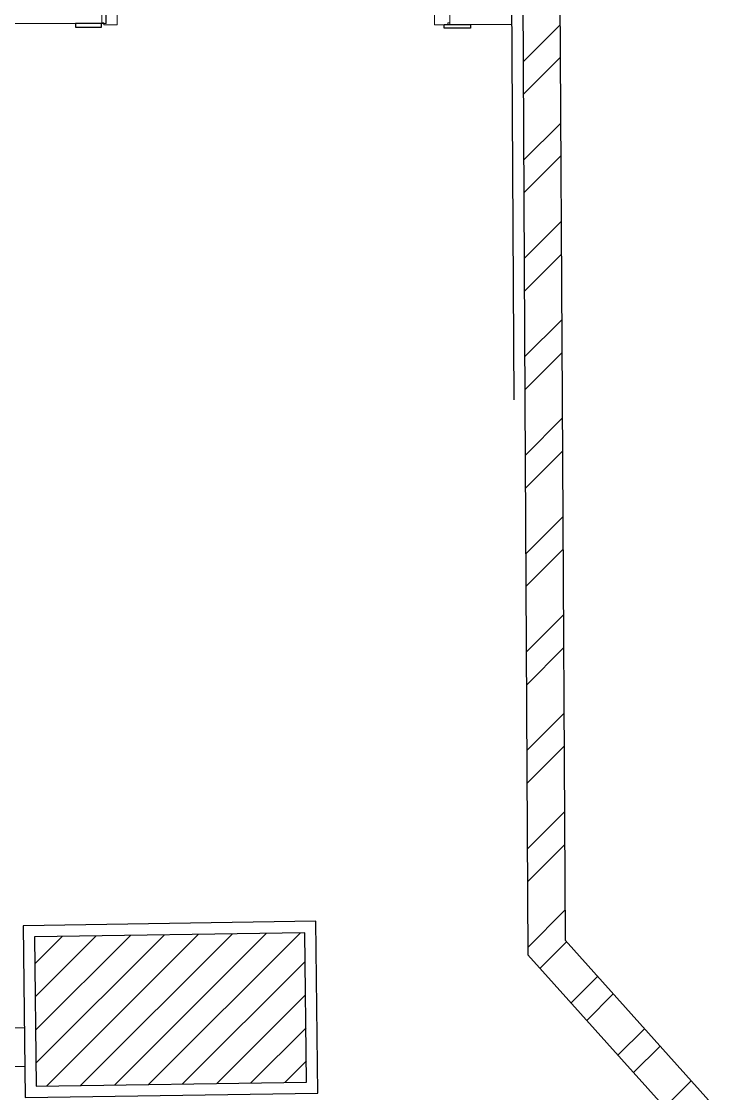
# Model space of a CAD drawing. Header units: inches. Extents: x 54 to 199, y 70 to 109.
# Drawn here: x 146.592 to 148.451, y 75.736 to 78.61 of the extents above; entities that cross this region are included whole.
import ezdxf
from ezdxf.enums import TextEntityAlignment as Align

# ---------------------------------------------------------------- set-up
doc = ezdxf.new("R2010")
doc.units = ezdxf.units.IN
doc.header["$MEASUREMENT"] = 0
doc.layers.add('21212-FC-A-XREF-GROUND FLOOR PLAN-REV-31-10-12$0$21201-TN-A-GROUND FLOOR PLAN-XREF-REV-20-03-12$2$Door-Frame-SW-EEE', color=26, linetype='Continuous', lineweight=9)
doc.layers.add('21212-FC-A-XREF-GROUND FLOOR PLAN-REV-31-10-12$0$GB-Wall-Cladding-EEE', color=1, linetype='Continuous', lineweight=15)
for name, color, linetype in [('A2- Plans$0$WALL-AR', 7, 'Continuous'), ('col-hat', 2, 'Continuous'), ('columns', 6, 'Continuous'), ('door', 17, 'Continuous'), ('FINISH-AR', 252, 'Continuous'), ('HATCH-AR', 251, 'Continuous'), ('WALL-AR', 7, 'Continuous')]:
    doc.layers.add(name, color=color, linetype=linetype)
doc.layers.add('GOLDCLADDING', color=7, linetype='Continuous', true_color=0xffc20a)
doc.styles.add('ROMANS', font='romans.shx')

# ---------------------------------------------------------------- blocks, each defined once
blk = doc.blocks.new('GRWRFHRH')
at = {"layer": '21212-FC-A-XREF-GROUND FLOOR PLAN-REV-31-10-12$0$21201-TN-A-GROUND FLOOR PLAN-XREF-REV-20-03-12$2$Door-Frame-SW-EEE', "color": 252, "ltscale": 250}
for p, q in [((6.8296, 6.0299), (6.8296, 5.9365)), ((7.7632, 6.0299), (7.7632, 5.9365)), ((6.8711, 5.9313), (6.8711, 5.9936)), ((7.7217, 5.9313), (7.7217, 5.9936)), ((6.8296, 5.9365), (6.8348, 5.9365)), ((6.8348, 5.9365), (6.8348, 5.9313)), ((6.8348, 5.9313), (6.8711, 5.9313)), ((7.758, 5.9313), (7.7217, 5.9313)), ((7.7632, 5.9365), (7.758, 5.9365)), ((7.758, 5.9365), (7.758, 5.9313))]:
    blk.add_line(p, q, dxfattribs=at)
at = {"layer": '21212-FC-A-XREF-GROUND FLOOR PLAN-REV-31-10-12$0$GB-Wall-Cladding-EEE', "color": 252, "ltscale": 3}
for p, q in [((6.8416, 6.0348), (6.8416, 5.9348)), ((7.7632, 5.9323), (7.7632, 6.0323)), ((4.2222, 5.9363), (6.8416, 5.9348)), ((7.8182, 5.9323), (7.9288, 5.9323)), ((4.1312, 3.2383), (6.6217, 3.2435)), ((4.1376, 3.14), (6.6229, 3.14))]:
    blk.add_line(p, q, dxfattribs=at)
at = {"layer": 'A2- Plans$0$WALL-AR', "color": 252}
blk.add_line((7.9526, 7.0786), (7.9643, 4.9262), dxfattribs=at)
at = {"layer": 'col-hat', "color": 252}
blk.add_line((6.8413, 5.9348), (6.8416, 6.0348), dxfattribs=at)
at = {"layer": 'col-hat', "color": 252, "linetype": 'Continuous'}
for p, q in [((6.6498, 3.4148), (6.7236, 3.4883)), ((6.6508, 3.3261), (6.8149, 3.4897)), ((6.6518, 3.2374), (6.9062, 3.4911)), ((6.6528, 3.1488), (6.9976, 3.4925)), ((6.681, 3.0872), (7.0889, 3.4939)), ((6.7724, 3.0886), (7.1803, 3.4953)), ((6.8637, 3.09), (7.2716, 3.4967)), ((6.9551, 3.0914), (7.3629, 3.4981)), ((7.0464, 3.0928), (7.3753, 3.4207)), ((7.1378, 3.0943), (7.3763, 3.3321)), ((7.2291, 3.0957), (7.3773, 3.2434)), ((7.3204, 3.0971), (7.3783, 3.1547))]:
    blk.add_line(p, q, dxfattribs=at)
at = {"layer": 'columns', "color": 252}
for p, q in [((7.3744, 3.4983), (6.649, 3.4872)), ((6.649, 3.4872), (6.6535, 3.0868)), ((7.3789, 3.0979), (7.3744, 3.4983)), ((6.6535, 3.0868), (7.3789, 3.0979))]:
    blk.add_line(p, q, dxfattribs=at)
at = {"layer": 'door', "color": 252}
for p, q in [((6.7587, 5.9348), (6.7587, 5.9248)), ((6.8287, 5.9348), (6.7587, 5.9348)), ((6.7587, 5.9248), (6.8287, 5.9248)), ((6.8287, 5.9248), (6.8287, 5.9348)), ((7.7482, 5.9223), (7.7482, 5.9323)), ((7.7482, 5.9323), (7.8182, 5.9323)), ((7.8182, 5.9223), (7.7482, 5.9223)), ((7.8182, 5.9323), (7.8182, 5.9223))]:
    blk.add_line(p, q, dxfattribs=at)
at = {"layer": 'FINISH-AR', "color": 252}
for p, q in [((7.9228, 7.0486), (7.9343, 4.9261)), ((7.4041, 3.5288), (6.6187, 3.5167)), ((6.6187, 3.5167), (6.6239, 3.0564)), ((7.4093, 3.0684), (7.4041, 3.5288)), ((6.6239, 3.0564), (7.4093, 3.0684))]:
    blk.add_line(p, q, dxfattribs=at)
at = {"layer": 'HATCH-AR', "color": 252, "linetype": 'Continuous'}
for p, q in [((7.9594, 5.8324, 0), (8.0588, 5.9318, 0)), ((7.9599, 5.7445, 0), (8.0593, 5.8439, 0)), ((7.9608, 5.5686, 0), (8.0603, 5.6681, 0)), ((7.9613, 5.4807, 0), (8.0607, 5.5802, 0)), ((7.9622, 5.3049, 0), (8.0617, 5.4044, 0)), ((7.9627, 5.217, 0), (8.0622, 5.3164, 0)), ((7.9637, 5.0412, 0), (8.0631, 5.1406, 0)), ((7.9641, 4.9532, 0), (8.0636, 5.0527, 0)), ((7.9651, 4.7774, 0), (8.0645, 4.8769, 0)), ((7.9656, 4.6895, 0), (8.065, 4.789, 0)), ((7.9665, 4.5137, 0), (8.066, 4.6131, 0)), ((7.967, 4.4258, 0), (8.0664, 4.5252, 0)), ((7.9679, 4.2499, 0), (8.0674, 4.3494, 0)), ((7.9684, 4.162, 0), (8.0679, 4.2615, 0)), ((7.9694, 3.9862, 0), (8.0688, 4.0857, 0)), ((7.9698, 3.8983, 0), (8.0693, 3.9977, 0)), ((7.9708, 3.7225, 0), (8.0703, 3.8219, 0)), ((7.9713, 3.6345, 0), (8.0707, 3.734, 0)), ((7.9722, 3.4587, 0), (8.0717, 3.5582, 0)), ((8.0049, 3.403, 0), (8.0757, 3.4738, 0)), ((8.0886, 3.3099, 0), (8.1594, 3.3807, 0)), ((8.1304, 3.2633, 0), (8.2012, 3.3341, 0)), ((8.214, 3.1702, 0), (8.2848, 3.241, 0)), ((8.2558, 3.1236, 0), (8.3267, 3.1944, 0)), ((8.3395, 3.0305, 0), (8.4103, 3.1013, 0))]:
    blk.add_line(p, q, dxfattribs=at)
at = {"layer": 'WALL-AR', "color": 252}
for p, q in [((8.0077, 15.3879), (8.0643, 4.9268)), ((7.9643, 4.9262), (7.9723, 3.4393)), ((8.0643, 4.9268), (8.0721, 3.4779)), ((8.0721, 3.4779), (8.473, 3.0315)), ((7.9723, 3.4393), (8.3732, 2.9929))]:
    blk.add_line(p, q, dxfattribs=at)
at = {"color": 252, "style": 'ROMANS'}
for p in [(-5.1176, 7.4592, 0), (3.1653, 4.7064, 0), (-5.1176, 4.6287, 0)]:
    blk.add_attdef('ELEV', text='', height=0.1035, dxfattribs=at).set_placement(p, align=Align.BOTTOM_LEFT)
for p in [(-5.1176, 7.3903, 0), (3.1653, 4.6376, 0), (-5.1176, 4.5599, 0)]:
    blk.add_attdef('LEVEL', text='', height=0.1035, dxfattribs=at).set_placement(p, align=Align.TOP_LEFT)

msp = doc.modelspace()

# ---------------------------------------------------------------- block references
at = {"layer": 'GOLDCLADDING'}
msp.add_blockref('GRWRFHRH', (139.9781, 72.6693, 0), dxfattribs=at)

doc.saveas('drawing.dxf')
